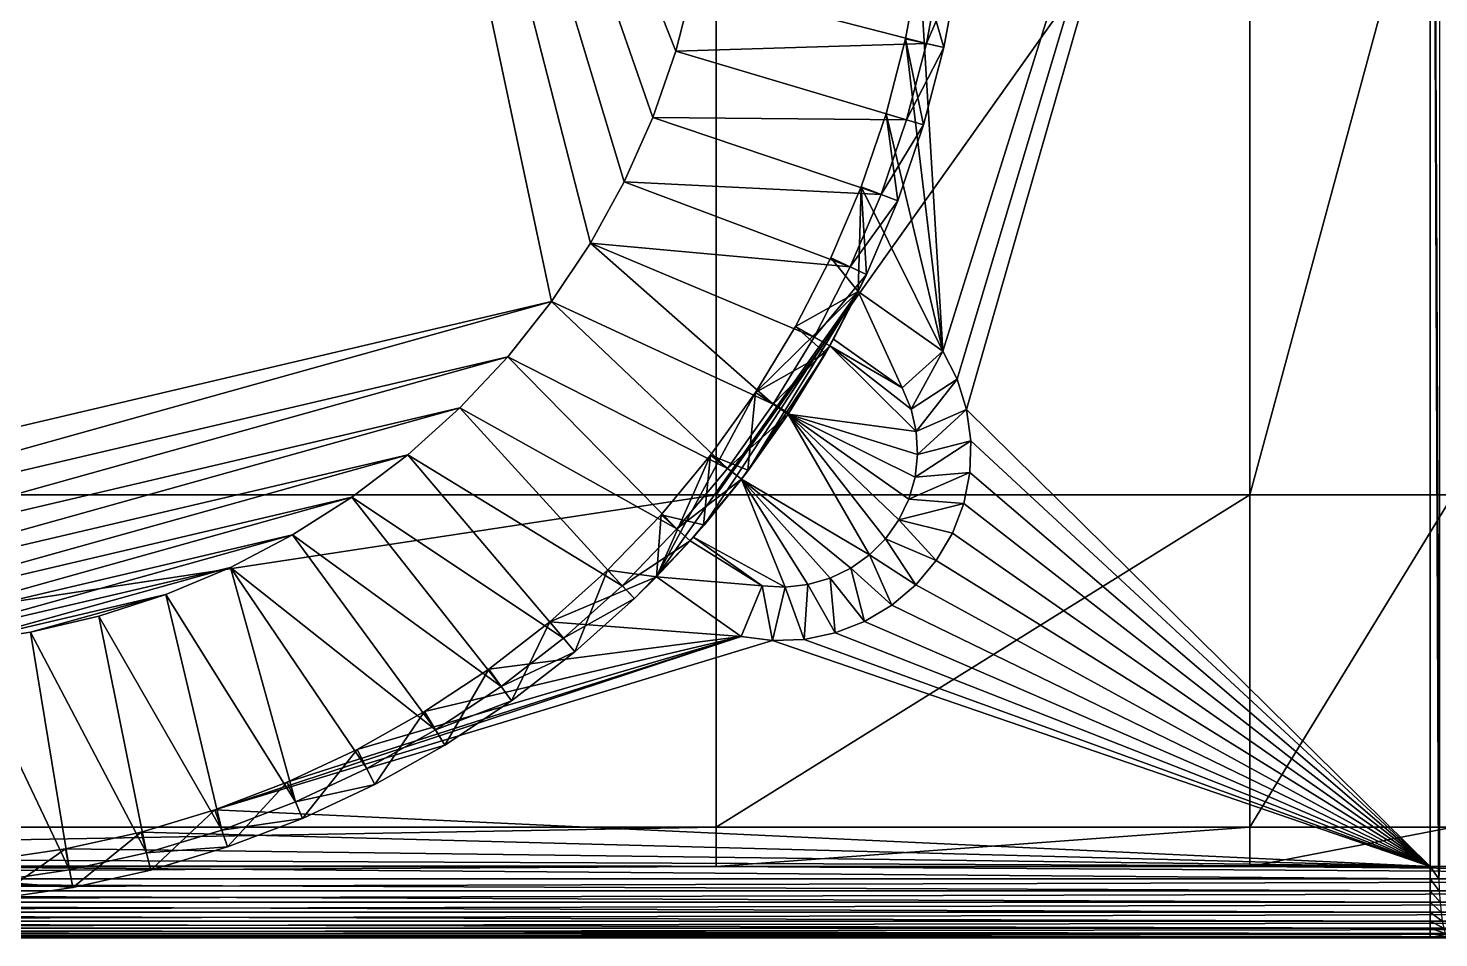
# Model space of a CAD drawing. Header units: metres. Extents: x 0 to 119, y 0 to 68.
# Drawn here: x 44.11 to 83.67, y 0 to 25.5 of the extents above; entities that cross this region are included whole.
import ezdxf

# ---------------------------------------------------------------- set-up
doc = ezdxf.new("R2010")
doc.units = ezdxf.units.M

msp = doc.modelspace()

# ---------------------------------------------------------------- linework, layer by layer
for points in [[(83.421097, 60.060982, 13.4), (69.755547, 16.452089, 13.4), (69.105133, 27.332926, 13.4)], [(83.421097, 60.060982, 13.4), (70.158073, 15.660357, 13.4), (69.755547, 16.452089, 13.4)], [(70.423355, 14.812719, 13.4), (70.158073, 15.660357, 13.4), (83.421097, 60.060982, 13.4)], [(83.421097, 2, 13.4), (70.423355, 14.812719, 13.4), (83.421097, 60.060982, 13.4)], [(83.686882, 60.06583, 13.37725), (83.686707, 2, 13.377546), (83.421097, 60.060982, 13.4)], [(83.421097, 60.060982, 13.4), (83.686707, 2, 13.377546), (83.663033, 2, 13.382695)], [(83.421097, 60.060982, 13.4), (83.663033, 2, 13.382695), (83.421097, 2, 13.4)], [(18.30278, 22.091688, 12.2), (17.009394, 25.805788, 12.2), (51.521099, 52.001595, 12.2)], [(18.30278, 22.091688, 12.2), (51.521099, 52.001595, 12.2), (19.177891, 20.328789, 12.2)], [(19.177891, 20.328789, 12.2), (51.521099, 52.001595, 12.2), (20.197449, 18.645298, 12.2)], [(51.521099, 52.001595, 12.2), (21.354303, 17.053026, 12.2), (20.197449, 18.645298, 12.2)], [(51.521099, 52.001595, 12.2), (22.640337, 15.563144, 12.2), (21.354303, 17.053026, 12.2)], [(24.04653, 14.186096, 12.2), (22.640337, 15.563144, 12.2), (51.521099, 52.001595, 12.2)], [(51.521099, 52.001595, 12.2), (25.563019, 12.931547, 12.2), (24.04653, 14.186096, 12.2)], [(51.521099, 52.001595, 12.2), (27.179169, 11.808294, 12.2), (25.563019, 12.931547, 12.2)], [(28.883642, 10.824216, 12.2), (27.179169, 11.808294, 12.2), (51.521099, 52.001595, 12.2)], [(58.782997, 17.837046, 12.2), (28.883642, 10.824216, 12.2), (51.521099, 52.001595, 12.2)], [(62.757568, 26.764074, 12.2), (62.268108, 24.857752, 12.2), (51.521099, 52.001595, 12.2)], [(51.521099, 52.001595, 12.2), (62.268108, 24.857752, 12.2), (61.620846, 22.999073, 12.2)], [(51.521099, 52.001595, 12.2), (61.620846, 22.999073, 12.2), (60.820328, 21.201075, 12.2)], [(58.782997, 17.837046, 12.2), (51.521099, 52.001595, 12.2), (59.872158, 19.476366, 12.2)], [(59.872158, 19.476366, 12.2), (51.521099, 52.001595, 12.2), (60.820328, 21.201075, 12.2)], [(63.396095, 33.475002, 40), (2.121098, 33.475002, 40), (2.121098, 12.425, 40)], [(63.396095, 33.475002, 40), (2.121098, 12.425, 40), (63.396095, 12.425, 40)], [(63.396095, 12.425, 40), (78.371101, 12.425, 40), (78.371101, 33.475002, 40)], [(63.396095, 12.425, 40), (78.371101, 33.475002, 40), (63.396095, 33.475002, 40)], [(78.371101, 12.425, 40), (84.071098, 12.425, 40), (84.071098, 33.475002, 40)], [(78.371101, 12.425, 40), (84.071098, 33.475002, 40), (78.371101, 33.475002, 40)], [(69.105133, 27.332926, 13.4), (69.755547, 16.452089, 13.4), (68.711754, 25.203194, 13.4)], [(68.711754, 25.203194, 13.4), (69.785431, 24.964022, 12.299999), (69.105133, 27.332926, 13.4)], [(69.105133, 27.332926, 13.4), (69.785431, 24.964022, 12.299999), (70.193413, 27.172764, 12.299999)], [(62.757568, 26.764074, 6.199999), (69.698738, 27.245564, 6.199999), (69.297394, 25.072737, 6.199999)], [(70.193413, 27.172764, 6.7), (69.297394, 25.072737, 6.199999), (69.698738, 27.245564, 6.199999)], [(69.785431, 24.964022, 6.7), (69.297394, 25.072737, 6.199999), (70.193413, 27.172764, 6.7)], [(70.193413, 27.172764, 6.7), (70.193413, 27.172764, 12.299999), (69.785431, 24.964022, 12.299999)], [(70.193413, 27.172764, 6.7), (69.785431, 24.964022, 12.299999), (69.785431, 24.964022, 6.7)], [(62.757568, 26.764074, 6.199999), (69.297394, 25.072737, 6.199999), (62.268108, 24.857752, 6.199999)], [(62.757568, 26.764074, 12.2), (62.757568, 26.764074, 6.199999), (62.268108, 24.857752, 6.199999)], [(62.757568, 26.764074, 12.2), (62.268108, 24.857752, 6.199999), (62.268108, 24.857752, 12.2)], [(62.268108, 24.857752, 6.199999), (69.297394, 25.072737, 6.199999), (68.738518, 22.935003, 6.199999)], [(69.755547, 16.452089, 13.4), (68.163956, 23.107862, 13.4), (68.711754, 25.203194, 13.4)], [(68.163956, 23.107862, 13.4), (69.217316, 22.790953, 12.299999), (68.711754, 25.203194, 13.4)], [(68.711754, 25.203194, 13.4), (69.217316, 22.790953, 12.299999), (69.785431, 24.964022, 12.299999)], [(69.785431, 24.964022, 6.7), (68.738518, 22.935003, 6.199999), (69.297394, 25.072737, 6.199999)], [(69.217316, 22.790953, 6.7), (68.738518, 22.935003, 6.199999), (69.785431, 24.964022, 6.7)], [(69.785431, 24.964022, 6.7), (69.785431, 24.964022, 12.299999), (69.217316, 22.790953, 12.299999)], [(69.785431, 24.964022, 6.7), (69.217316, 22.790953, 12.299999), (69.217316, 22.790953, 6.7)], [(62.268108, 24.857752, 6.199999), (68.738518, 22.935003, 6.199999), (61.620846, 22.999073, 6.199999)], [(62.268108, 24.857752, 12.2), (62.268108, 24.857752, 6.199999), (61.620846, 22.999073, 6.199999)], [(62.268108, 24.857752, 12.2), (61.620846, 22.999073, 6.199999), (61.620846, 22.999073, 12.2)], [(61.620846, 22.999073, 6.199999), (68.025085, 20.843765, 6.199999), (60.820328, 21.201075, 6.199999)], [(61.620846, 22.999073, 12.2), (61.620846, 22.999073, 6.199999), (60.820328, 21.201075, 6.199999)], [(61.620846, 22.999073, 12.2), (60.820328, 21.201075, 6.199999), (60.820328, 21.201075, 12.2)], [(61.620846, 22.999073, 6.199999), (68.738518, 22.935003, 6.199999), (68.025085, 20.843765, 6.199999)], [(69.755547, 16.452089, 13.4), (67.464676, 21.058105, 13.4), (68.163956, 23.107862, 13.4)], [(67.464676, 21.058105, 13.4), (68.492096, 20.66515, 12.299999), (68.163956, 23.107862, 13.4)], [(68.163956, 23.107862, 13.4), (68.492096, 20.66515, 12.299999), (69.217316, 22.790953, 12.299999)], [(69.217316, 22.790953, 6.7), (68.025085, 20.843765, 6.199999), (68.738518, 22.935003, 6.199999)], [(68.492096, 20.66515, 6.7), (68.025085, 20.843765, 6.199999), (69.217316, 22.790953, 6.7)], [(69.217316, 22.790953, 6.7), (69.217316, 22.790953, 12.299999), (68.492096, 20.66515, 12.299999)], [(69.217316, 22.790953, 6.7), (68.492096, 20.66515, 12.299999), (68.492096, 20.66515, 6.7)], [(60.820328, 21.201075, 6.199999), (67.160904, 18.810184, 6.199999), (59.872158, 19.476366, 6.199999)], [(60.820328, 21.201075, 12.2), (60.820328, 21.201075, 6.199999), (59.872158, 19.476366, 6.199999)], [(60.820328, 21.201075, 12.2), (59.872158, 19.476366, 6.199999), (59.872158, 19.476366, 12.2)], [(60.820328, 21.201075, 6.199999), (68.025085, 20.843765, 6.199999), (67.160904, 18.810184, 6.199999)], [(67.387581, 18.126228, 13.4), (66.617638, 19.064859, 13.4), (67.464676, 21.058105, 13.4)], [(66.617638, 19.064859, 13.4), (67.613632, 18.597958, 12.299999), (67.464676, 21.058105, 13.4)], [(67.387581, 18.126228, 13.4), (67.464676, 21.058105, 13.4), (69.755547, 16.452089, 13.4)], [(67.464676, 21.058105, 13.4), (67.613632, 18.597958, 12.299999), (68.492096, 20.66515, 12.299999)], [(68.492096, 20.66515, 6.7), (67.160904, 18.810184, 6.199999), (68.025085, 20.843765, 6.199999)], [(67.613632, 18.597958, 6.7), (67.160904, 18.810184, 6.199999), (68.492096, 20.66515, 6.7)], [(68.492096, 20.66515, 6.7), (68.492096, 20.66515, 12.299999), (67.613632, 18.597958, 12.299999)], [(68.492096, 20.66515, 6.7), (67.613632, 18.597958, 12.299999), (67.613632, 18.597958, 6.7)], [(59.872158, 19.476366, 6.199999), (64.999535, 14.959026, 6.199999), (58.782997, 17.837046, 6.199999)], [(59.872158, 19.476366, 12.2), (59.872158, 19.476366, 6.199999), (58.782997, 17.837046, 6.199999)], [(59.872158, 19.476366, 12.2), (58.782997, 17.837046, 6.199999), (58.782997, 17.837046, 12.2)], [(59.872158, 19.476366, 6.199999), (67.160904, 18.810184, 6.199999), (66.150589, 16.84511, 6.199999)], [(59.872158, 19.476366, 6.199999), (66.150589, 16.84511, 6.199999), (64.999535, 14.959026, 6.199999)], [(65.627365, 17.13876, 13.4), (66.617638, 19.064859, 13.4), (67.387581, 18.126228, 13.4)], [(65.627365, 17.13876, 13.4), (67.387581, 18.126228, 12.299999), (66.617638, 19.064859, 13.4)], [(66.617638, 19.064859, 13.4), (67.387581, 18.126228, 12.299999), (67.613632, 18.597958, 12.299999)], [(67.613632, 18.597958, 6.7), (66.150589, 16.84511, 6.199999), (67.160904, 18.810184, 6.199999)], [(66.586617, 16.600403, 6.7), (66.150589, 16.84511, 6.199999), (67.613632, 18.597958, 6.7)], [(67.613632, 18.597958, 6.7), (66.688522, 16.783436, 6.999999), (66.586617, 16.600403, 6.7)], [(66.688522, 16.783436, 10), (66.688522, 16.783436, 6.999999), (67.613632, 18.597958, 6.7)], [(67.613632, 18.597958, 6.7), (67.387581, 18.126228, 10), (66.688522, 16.783436, 10)], [(67.613632, 18.597958, 12.299999), (67.387581, 18.126228, 12.299999), (67.387581, 18.126228, 10)], [(67.613632, 18.597958, 6.7), (67.613632, 18.597958, 12.299999), (67.387581, 18.126228, 10)], [(30.664482, 9.986217, 12.2), (28.883642, 10.824216, 12.2), (58.782997, 17.837046, 12.2)], [(57.560482, 16.294615, 12.2), (30.664482, 9.986217, 12.2), (58.782997, 17.837046, 12.2)], [(58.782997, 17.837046, 6.199999), (63.713863, 13.161996, 6.199999), (57.560482, 16.294615, 6.199999)], [(58.782997, 17.837046, 12.2), (58.782997, 17.837046, 6.199999), (57.560482, 16.294615, 6.199999)], [(58.782997, 17.837046, 12.2), (57.560482, 16.294615, 6.199999), (57.560482, 16.294615, 12.2)], [(58.782997, 17.837046, 6.199999), (64.999535, 14.959026, 6.199999), (63.713863, 13.161996, 6.199999)], [(67.387581, 18.126228, 13.4), (63.06216, 11.572925, 13.4), (61.730148, 10.124139, 13.4)], [(67.387581, 18.126228, 13.4), (61.730148, 10.124139, 13.4), (64.49913, 15.290086, 13.4)], [(64.298767, 13.103951, 13.4), (63.06216, 11.572925, 13.4), (67.387581, 18.126228, 13.4)], [(66.465912, 16.387327, 13.4), (64.298767, 13.103951, 13.4), (67.387581, 18.126228, 13.4)], [(64.49913, 15.290086, 13.4), (65.627365, 17.13876, 13.4), (67.387581, 18.126228, 13.4)], [(65.627365, 17.13876, 13.4), (66.586617, 16.600403, 12.299999), (67.387581, 18.126228, 12.299999)], [(66.586617, 16.600403, 12.299999), (66.465912, 16.387327, 13.4), (67.387581, 18.126228, 13.4)], [(66.586617, 16.600403, 12.299999), (67.387581, 18.126228, 13.4), (67.387581, 18.126228, 12.299999)], [(66.688522, 16.783436, 10), (67.387581, 18.126228, 10), (68.618774, 15.418761, 10)], [(67.387581, 18.126228, 13.4), (69.755547, 16.452089, 13.4), (67.387581, 18.126228, 12.299999)], [(67.387581, 18.126228, 12.299999), (69.755547, 16.452089, 13.4), (69.755547, 16.452089, 10)], [(67.387581, 18.126228, 12.299999), (69.755547, 16.452089, 10), (67.387581, 18.126228, 10)], [(68.618774, 15.418761, 10), (67.387581, 18.126228, 10), (69.755547, 16.452089, 10)], [(64.49913, 15.290086, 13.4), (66.459114, 16.391478, 12.299999), (65.627365, 17.13876, 13.4)], [(66.459114, 16.391478, 12.299999), (66.586617, 16.600403, 12.299999), (65.627365, 17.13876, 13.4)], [(66.586617, 16.600403, 6.7), (64.999535, 14.959026, 6.199999), (66.150589, 16.84511, 6.199999)], [(66.688522, 16.783436, 6.999999), (66.586617, 16.600403, 6.999999), (66.586617, 16.600403, 6.7)], [(66.586617, 16.600403, 6.999999), (66.688522, 16.783436, 6.999999), (68.618774, 15.418761, 6.999999)], [(68.618774, 15.418761, 6.999999), (66.688522, 16.783436, 6.999999), (68.618774, 15.418761, 10)], [(68.618774, 15.418761, 10), (66.688522, 16.783436, 6.999999), (66.688522, 16.783436, 10)], [(57.560482, 16.294615, 12.2), (32.509201, 9.300173, 12.2), (30.664482, 9.986217, 12.2)], [(56.213184, 14.859893, 12.2), (32.509201, 9.300173, 12.2), (57.560482, 16.294615, 12.2)], [(57.560482, 16.294615, 6.199999), (62.300457, 11.463606, 6.199999), (56.213184, 14.859893, 6.199999)], [(57.560482, 16.294615, 12.2), (57.560482, 16.294615, 6.199999), (56.213184, 14.859893, 6.199999)], [(57.560482, 16.294615, 12.2), (56.213184, 14.859893, 6.199999), (56.213184, 14.859893, 12.2)], [(57.560482, 16.294615, 6.199999), (63.713863, 13.161996, 6.199999), (62.300457, 11.463606, 6.199999)], [(65.434906, 14.710946, 13.4), (64.298767, 13.103951, 13.4), (66.465912, 16.387327, 13.4)], [(65.433884, 14.711571, 12.299999), (66.459114, 16.391478, 12.299999), (64.49913, 15.290086, 13.4)], [(65.416527, 14.683143, 6.7), (64.999535, 14.959026, 6.199999), (66.586617, 16.600403, 6.7)], [(66.586617, 16.600403, 6.7), (66.586617, 16.600403, 6.999999), (65.416527, 14.683143, 6.999999)], [(66.586617, 16.600403, 6.7), (65.416527, 14.683143, 6.999999), (65.416527, 14.683143, 6.7)], [(66.586617, 16.600403, 6.999999), (69.012299, 14.197649, 6.999999), (65.416527, 14.683143, 6.999999)], [(65.433884, 14.711571, 12.299999), (66.465912, 16.387327, 13.4), (66.459114, 16.391478, 12.299999)], [(65.433884, 14.711571, 12.299999), (65.434906, 14.710946, 13.4), (66.465912, 16.387327, 13.4)], [(66.459114, 16.391478, 12.299999), (66.465912, 16.387327, 13.4), (66.586617, 16.600403, 12.299999)], [(68.618774, 15.418761, 6.999999), (68.867119, 14.82483, 6.999999), (66.586617, 16.600403, 6.999999)], [(66.586617, 16.600403, 6.999999), (68.867119, 14.82483, 6.999999), (69.012299, 14.197649, 6.999999)], [(68.618774, 15.418761, 10), (69.755547, 16.452089, 10), (68.867119, 14.82483, 10)], [(68.867119, 14.82483, 10), (69.755547, 16.452089, 10), (70.158073, 15.660357, 10)], [(69.755547, 16.452089, 10), (69.755547, 16.452089, 13.4), (70.158073, 15.660357, 13.4)], [(69.755547, 16.452089, 10), (70.158073, 15.660357, 13.4), (70.158073, 15.660357, 10)], [(68.867119, 14.82483, 10), (70.158073, 15.660357, 10), (69.012299, 14.197649, 10)], [(69.012299, 14.197649, 10), (70.158073, 15.660357, 10), (70.423355, 14.812719, 10)], [(70.158073, 15.660357, 10), (70.158073, 15.660357, 13.4), (70.423355, 14.812719, 13.4)], [(70.158073, 15.660357, 10), (70.423355, 14.812719, 13.4), (70.423355, 14.812719, 10)], [(64.49913, 15.290086, 13.4), (61.730148, 10.124139, 13.4), (63.238972, 13.528699, 13.4)], [(63.238972, 13.528699, 13.4), (64.290802, 13.109653, 12.299999), (64.49913, 15.290086, 13.4)], [(64.49913, 15.290086, 13.4), (64.290802, 13.109653, 12.299999), (65.416527, 14.683143, 12.299999)], [(64.49913, 15.290086, 13.4), (65.416527, 14.683143, 12.299999), (65.433884, 14.711571, 12.299999)], [(68.618774, 15.418761, 6.999999), (68.618774, 15.418761, 10), (68.867119, 14.82483, 10)], [(68.618774, 15.418761, 6.999999), (68.867119, 14.82483, 10), (68.867119, 14.82483, 6.999999)], [(56.213184, 14.859893, 12.2), (34.40485, 8.770896, 12.2), (32.509201, 9.300173, 12.2)], [(54.750561, 13.542939, 12.2), (34.40485, 8.770896, 12.2), (56.213184, 14.859893, 12.2)], [(56.213184, 14.859893, 6.199999), (60.766842, 9.87292, 6.199999), (54.750561, 13.542939, 6.199999)], [(56.213184, 14.859893, 12.2), (56.213184, 14.859893, 6.199999), (54.750561, 13.542939, 6.199999)], [(56.213184, 14.859893, 12.2), (54.750561, 13.542939, 6.199999), (54.750561, 13.542939, 12.2)], [(56.213184, 14.859893, 6.199999), (62.300457, 11.463606, 6.199999), (60.766842, 9.87292, 6.199999)], [(65.416527, 14.683143, 6.7), (63.713863, 13.161996, 6.199999), (64.999535, 14.959026, 6.199999)], [(64.109619, 12.856408, 6.7), (63.713863, 13.161996, 6.199999), (65.416527, 14.683143, 6.7)], [(65.416527, 14.683143, 6.7), (65.416527, 14.683143, 6.999999), (64.109619, 12.856408, 6.999999)], [(65.416527, 14.683143, 6.7), (64.109619, 12.856408, 6.999999), (64.109619, 12.856408, 6.7)], [(65.416527, 14.683143, 6.999999), (67.698524, 10.734029, 6.999999), (64.109619, 12.856408, 6.999999)], [(64.290802, 13.109653, 12.299999), (64.298767, 13.103951, 13.4), (65.416527, 14.683143, 12.299999)], [(65.416527, 14.683143, 12.299999), (64.298767, 13.103951, 13.4), (65.434906, 14.710946, 13.4)], [(65.416527, 14.683143, 12.299999), (65.434906, 14.710946, 13.4), (65.433884, 14.711571, 12.299999)], [(68.979729, 12.915106, 6.999999), (68.802902, 12.296103, 6.999999), (65.416527, 14.683143, 6.999999)], [(65.416527, 14.683143, 6.999999), (68.802902, 12.296103, 6.999999), (68.524727, 11.715543, 6.999999)], [(65.416527, 14.683143, 6.999999), (69.012299, 14.197649, 6.999999), (69.050194, 13.555001, 6.999999)], [(65.416527, 14.683143, 6.999999), (69.050194, 13.555001, 6.999999), (68.979729, 12.915106, 6.999999)], [(68.524727, 11.715543, 6.999999), (68.153084, 11.189884, 6.999999), (65.416527, 14.683143, 6.999999)], [(65.416527, 14.683143, 6.999999), (68.153084, 11.189884, 6.999999), (67.698524, 10.734029, 6.999999)], [(68.867119, 14.82483, 6.999999), (68.867119, 14.82483, 10), (69.012299, 14.197649, 10)], [(68.867119, 14.82483, 6.999999), (69.012299, 14.197649, 10), (69.012299, 14.197649, 6.999999)], [(69.012299, 14.197649, 10), (70.423355, 14.812719, 10), (69.050194, 13.555001, 10)], [(69.050194, 13.555001, 10), (70.423355, 14.812719, 10), (70.544022, 13.932771, 10)], [(83.421097, 2, 13.4), (70.544022, 13.932771, 13.4), (70.423355, 14.812719, 13.4)], [(70.423355, 14.812719, 10), (70.423355, 14.812719, 13.4), (70.544022, 13.932771, 13.4)], [(70.423355, 14.812719, 10), (70.544022, 13.932771, 13.4), (70.544022, 13.932771, 10)], [(69.050194, 13.555001, 10), (70.544022, 13.932771, 10), (68.979729, 12.915106, 10)], [(68.979729, 12.915106, 10), (70.544022, 13.932771, 10), (70.516701, 13.04501, 10)], [(69.012299, 14.197649, 6.999999), (69.012299, 14.197649, 10), (69.050194, 13.555001, 10)], [(69.012299, 14.197649, 6.999999), (69.050194, 13.555001, 10), (69.050194, 13.555001, 6.999999)], [(70.516701, 13.04501, 13.4), (70.544022, 13.932771, 13.4), (83.421097, 2, 13.4)], [(70.544022, 13.932771, 10), (70.544022, 13.932771, 13.4), (70.516701, 13.04501, 13.4)], [(70.544022, 13.932771, 10), (70.516701, 13.04501, 13.4), (70.516701, 13.04501, 10)], [(54.750561, 13.542939, 12.2), (36.338146, 8.4021, 12.2), (34.40485, 8.770896, 12.2)], [(53.182865, 12.352994, 12.2), (36.338146, 8.4021, 12.2), (54.750561, 13.542939, 12.2)], [(54.750561, 13.542939, 6.199999), (59.121208, 8.398424, 6.199999), (53.182865, 12.352994, 6.199999)], [(54.750561, 13.542939, 12.2), (54.750561, 13.542939, 6.199999), (53.182865, 12.352994, 6.199999)], [(54.750561, 13.542939, 12.2), (53.182865, 12.352994, 6.199999), (53.182865, 12.352994, 12.2)], [(54.750561, 13.542939, 6.199999), (60.766842, 9.87292, 6.199999), (59.121208, 8.398424, 6.199999)], [(61.853596, 11.863997, 13.4), (63.238972, 13.528699, 13.4), (61.730148, 10.124139, 13.4)], [(61.853596, 11.863997, 13.4), (63.04995, 11.583087, 12.299999), (63.238972, 13.528699, 13.4)], [(63.04995, 11.583087, 12.299999), (64.109619, 12.856408, 12.299999), (63.238972, 13.528699, 13.4)], [(63.238972, 13.528699, 13.4), (64.109619, 12.856408, 12.299999), (64.290802, 13.109653, 12.299999)], [(69.050194, 13.555001, 6.999999), (69.050194, 13.555001, 10), (68.979729, 12.915106, 10)], [(69.050194, 13.555001, 6.999999), (68.979729, 12.915106, 10), (68.979729, 12.915106, 6.999999)], [(64.109619, 12.856408, 6.7), (62.300457, 11.463606, 6.199999), (63.713863, 13.161996, 6.199999)], [(64.109619, 12.856408, 12.299999), (63.06216, 11.572925, 13.4), (64.298767, 13.103951, 13.4)], [(64.109619, 12.856408, 12.299999), (64.298767, 13.103951, 13.4), (64.290802, 13.109653, 12.299999)], [(62.67284, 11.129947, 6.7), (62.300457, 11.463606, 6.199999), (64.109619, 12.856408, 6.7)], [(64.109619, 12.856408, 6.999999), (62.762962, 11.230967, 6.999999), (62.67284, 11.129947, 6.7)], [(64.109619, 12.856408, 6.7), (64.109619, 12.856408, 6.999999), (62.67284, 11.129947, 6.7)], [(65.33596, 9.830219, 6.999999), (62.762962, 11.230967, 6.999999), (64.109619, 12.856408, 6.999999)], [(63.04995, 11.583087, 12.299999), (63.06216, 11.572925, 13.4), (64.109619, 12.856408, 12.299999)], [(65.33596, 9.830219, 6.999999), (64.109619, 12.856408, 6.999999), (65.975655, 9.902499, 6.999999)], [(65.975655, 9.902499, 6.999999), (64.109619, 12.856408, 6.999999), (66.594154, 10.081081, 6.999999)], [(64.109619, 12.856408, 6.999999), (67.698524, 10.734029, 6.999999), (67.17392, 10.360902, 6.999999)], [(64.109619, 12.856408, 6.999999), (67.17392, 10.360902, 6.999999), (66.594154, 10.081081, 6.999999)], [(68.979729, 12.915106, 10), (70.516701, 13.04501, 10), (68.802902, 12.296103, 10)], [(68.802902, 12.296103, 10), (70.516701, 13.04501, 10), (70.342155, 12.174148, 10)], [(68.979729, 12.915106, 6.999999), (68.979729, 12.915106, 10), (68.802902, 12.296103, 10)], [(68.979729, 12.915106, 6.999999), (68.802902, 12.296103, 10), (68.802902, 12.296103, 6.999999)], [(83.421097, 2, 13.4), (70.342155, 12.174148, 13.4), (70.516701, 13.04501, 13.4)], [(70.516701, 13.04501, 10), (70.516701, 13.04501, 13.4), (70.342155, 12.174148, 13.4)], [(70.516701, 13.04501, 10), (70.342155, 12.174148, 13.4), (70.342155, 12.174148, 10)], [(63.396095, 12.425, 40), (2.121098, 12.425, 40), (2.121098, 3.1, 40)], [(63.396095, 12.425, 40), (2.121098, 3.1, 40), (63.396095, 3.1, 40)], [(53.182865, 12.352994, 12.2), (38.295521, 8.196372, 12.2), (36.338146, 8.4021, 12.2)], [(51.521099, 11.298403, 12.2), (38.295521, 8.196372, 12.2), (53.182865, 12.352994, 12.2)], [(53.182865, 12.352994, 6.199999), (57.37233, 7.047985, 6.199999), (51.521099, 11.298403, 6.199999)], [(53.182865, 12.352994, 12.2), (53.182865, 12.352994, 6.199999), (51.521099, 11.298403, 6.199999)], [(53.182865, 12.352994, 12.2), (51.521099, 11.298403, 6.199999), (51.521099, 11.298403, 12.2)], [(53.182865, 12.352994, 6.199999), (59.121208, 8.398424, 6.199999), (57.37233, 7.047985, 6.199999)], [(63.396095, 3.1, 40), (78.371101, 3.1, 40), (78.371101, 12.425, 40)], [(63.396095, 3.1, 40), (78.371101, 12.425, 40), (63.396095, 12.425, 40)], [(68.802902, 12.296103, 10), (70.342155, 12.174148, 10), (68.524727, 11.715543, 10)], [(68.802902, 12.296103, 6.999999), (68.802902, 12.296103, 10), (68.524727, 11.715543, 10)], [(68.802902, 12.296103, 6.999999), (68.524727, 11.715543, 10), (68.524727, 11.715543, 6.999999)], [(78.371101, 3.1, 40), (84.071098, 3.1, 40), (84.071098, 12.425, 40)], [(78.371101, 3.1, 40), (84.071098, 12.425, 40), (78.371101, 12.425, 40)], [(68.524727, 11.715543, 10), (70.342155, 12.174148, 10), (70.025253, 11.344426, 10)], [(83.421097, 2, 13.4), (70.025253, 11.344426, 13.4), (70.342155, 12.174148, 13.4)], [(70.342155, 12.174148, 10), (70.342155, 12.174148, 13.4), (70.025253, 11.344426, 13.4)], [(70.342155, 12.174148, 10), (70.025253, 11.344426, 13.4), (70.025253, 11.344426, 10)], [(61.730148, 10.124139, 13.4), (60.350395, 10.304862, 13.4), (61.853596, 11.863997, 13.4)], [(60.350395, 10.304862, 13.4), (61.730148, 10.124139, 12.299999), (61.853596, 11.863997, 13.4)], [(61.730148, 10.124139, 12.299999), (62.67284, 11.129947, 12.299999), (61.853596, 11.863997, 13.4)], [(62.67284, 11.129947, 12.299999), (61.730148, 10.124139, 13.4), (63.06216, 11.572925, 13.4)], [(61.853596, 11.863997, 13.4), (62.67284, 11.129947, 12.299999), (63.04995, 11.583087, 12.299999)], [(62.67284, 11.129947, 12.299999), (63.06216, 11.572925, 13.4), (63.04995, 11.583087, 12.299999)], [(68.524727, 11.715543, 10), (69.574806, 10.578944, 10), (68.153084, 11.189884, 10)], [(68.524727, 11.715543, 6.999999), (68.524727, 11.715543, 10), (68.153084, 11.189884, 10)], [(68.524727, 11.715543, 6.999999), (68.153084, 11.189884, 10), (68.153084, 11.189884, 6.999999)], [(68.524727, 11.715543, 10), (70.025253, 11.344426, 10), (69.574806, 10.578944, 10)], [(51.521099, 11.298403, 12.2), (40.263248, 8.155154, 12.2), (38.295521, 8.196372, 12.2)], [(49.776913, 10.386564, 12.2), (40.263248, 8.155154, 12.2), (51.521099, 11.298403, 12.2)], [(51.521099, 11.298403, 6.199999), (55.529541, 5.828809, 6.199999), (49.776913, 10.386564, 6.199999)], [(51.521099, 11.298403, 12.2), (51.521099, 11.298403, 6.199999), (49.776913, 10.386564, 6.199999)], [(51.521099, 11.298403, 12.2), (49.776913, 10.386564, 6.199999), (49.776913, 10.386564, 12.2)], [(51.521099, 11.298403, 6.199999), (57.37233, 7.047985, 6.199999), (55.529541, 5.828809, 6.199999)], [(62.67284, 11.129947, 6.7), (60.766842, 9.87292, 6.199999), (62.300457, 11.463606, 6.199999)], [(61.11388, 9.512968, 6.7), (60.766842, 9.87292, 6.199999), (62.67284, 11.129947, 6.7)], [(62.67284, 11.129947, 6.7), (62.67284, 11.129947, 10), (61.11388, 9.512968, 6.7)], [(61.11388, 9.512968, 6.7), (62.67284, 11.129947, 10), (61.730148, 10.124139, 10)], [(61.730148, 10.124139, 12.299999), (61.730148, 10.124139, 13.4), (62.67284, 11.129947, 12.299999)], [(62.67284, 11.129947, 10), (64.693207, 9.866292, 10), (61.730148, 10.124139, 10)], [(62.762962, 11.230967, 6.999999), (62.762962, 11.230967, 10), (62.67284, 11.129947, 10)], [(62.67284, 11.129947, 6.7), (62.762962, 11.230967, 6.999999), (62.67284, 11.129947, 10)], [(62.67284, 11.129947, 10), (62.762962, 11.230967, 10), (64.693207, 9.866292, 10)], [(62.762962, 11.230967, 6.999999), (64.693207, 9.866292, 6.999999), (62.762962, 11.230967, 10)], [(62.762962, 11.230967, 10), (64.693207, 9.866292, 6.999999), (64.693207, 9.866292, 10)], [(64.693207, 9.866292, 6.999999), (62.762962, 11.230967, 6.999999), (65.33596, 9.830219, 6.999999)], [(68.153084, 11.189884, 10), (69.003342, 9.89901, 10), (67.698524, 10.734029, 10)], [(68.153084, 11.189884, 6.999999), (68.153084, 11.189884, 10), (67.698524, 10.734029, 10)], [(68.153084, 11.189884, 6.999999), (67.698524, 10.734029, 10), (67.698524, 10.734029, 6.999999)], [(68.153084, 11.189884, 10), (69.574806, 10.578944, 10), (69.003342, 9.89901, 10)], [(69.574806, 10.578944, 13.4), (70.025253, 11.344426, 13.4), (83.421097, 2, 13.4)], [(70.025253, 11.344426, 10), (70.025253, 11.344426, 13.4), (69.574806, 10.578944, 13.4)], [(70.025253, 11.344426, 10), (69.574806, 10.578944, 13.4), (69.574806, 10.578944, 10)], [(67.698524, 10.734029, 10), (68.326797, 9.323552, 10), (67.17392, 10.360902, 10)], [(67.698524, 10.734029, 6.999999), (67.698524, 10.734029, 10), (67.17392, 10.360902, 10)], [(67.698524, 10.734029, 6.999999), (67.17392, 10.360902, 10), (67.17392, 10.360902, 6.999999)], [(67.698524, 10.734029, 10), (69.003342, 9.89901, 10), (68.326797, 9.323552, 10)], [(49.776913, 10.386564, 12.2), (42.227516, 8.278736, 12.2), (40.263248, 8.155154, 12.2)], [(47.962543, 9.623873, 12.2), (42.227516, 8.278736, 12.2), (49.776913, 10.386564, 12.2)], [(49.776913, 10.386564, 6.199999), (51.602016, 3.809528, 6.199999), (47.962543, 9.623873, 6.199999)], [(49.776913, 10.386564, 12.2), (49.776913, 10.386564, 6.199999), (47.962543, 9.623873, 6.199999)], [(49.776913, 10.386564, 12.2), (47.962543, 9.623873, 6.199999), (47.962543, 9.623873, 12.2)], [(55.529541, 5.828809, 6.199999), (53.60268, 4.7474, 6.199999), (49.776913, 10.386564, 6.199999)], [(49.776913, 10.386564, 6.199999), (53.60268, 4.7474, 6.199999), (51.602016, 3.809528, 6.199999)], [(61.730148, 10.124139, 13.4), (58.737404, 8.859612, 13.4), (60.350395, 10.304862, 13.4)], [(58.737404, 8.859612, 13.4), (59.441044, 8.014101, 12.299999), (60.350395, 10.304862, 13.4)], [(59.441044, 8.014101, 12.299999), (61.11388, 9.512968, 12.299999), (60.350395, 10.304862, 13.4)], [(60.350395, 10.304862, 13.4), (61.11388, 9.512968, 12.299999), (61.730148, 10.124139, 12.299999)], [(67.17392, 10.360902, 10), (67.563995, 8.868589, 10), (66.594154, 10.081081, 10)], [(67.17392, 10.360902, 6.999999), (67.17392, 10.360902, 10), (66.594154, 10.081081, 10)], [(67.17392, 10.360902, 6.999999), (66.594154, 10.081081, 10), (66.594154, 10.081081, 6.999999)], [(67.17392, 10.360902, 10), (68.326797, 9.323552, 10), (67.563995, 8.868589, 10)], [(83.421097, 2, 13.4), (69.003342, 9.89901, 13.4), (69.574806, 10.578944, 13.4)], [(69.574806, 10.578944, 10), (69.574806, 10.578944, 13.4), (69.003342, 9.89901, 13.4)], [(69.574806, 10.578944, 10), (69.003342, 9.89901, 13.4), (69.003342, 9.89901, 10)], [(64.098114, 8.45, 13.4), (58.737404, 8.859612, 13.4), (61.730148, 10.124139, 13.4)], [(61.730148, 10.124139, 10), (61.730148, 10.124139, 12.299999), (61.11388, 9.512968, 12.299999)], [(61.730148, 10.124139, 10), (61.11388, 9.512968, 12.299999), (61.11388, 9.512968, 6.7)], [(61.730148, 10.124139, 10), (64.098114, 8.45, 10), (61.730148, 10.124139, 12.299999)], [(61.730148, 10.124139, 12.299999), (64.098114, 8.45, 10), (64.098114, 8.45, 13.4)], [(61.730148, 10.124139, 12.299999), (64.098114, 8.45, 13.4), (61.730148, 10.124139, 13.4)], [(64.693207, 9.866292, 10), (64.098114, 8.45, 10), (61.730148, 10.124139, 10)], [(65.975655, 9.902499, 10), (65.866341, 8.367102, 10), (65.33596, 9.830219, 10)], [(65.975655, 9.902499, 6.999999), (65.975655, 9.902499, 10), (65.33596, 9.830219, 10)], [(65.975655, 9.902499, 6.999999), (65.33596, 9.830219, 10), (65.33596, 9.830219, 6.999999)], [(65.975655, 9.902499, 10), (66.73616, 8.546786, 10), (65.866341, 8.367102, 10)], [(66.594154, 10.081081, 10), (66.73616, 8.546786, 10), (65.975655, 9.902499, 10)], [(66.594154, 10.081081, 6.999999), (66.594154, 10.081081, 10), (65.975655, 9.902499, 10)], [(66.594154, 10.081081, 6.999999), (65.975655, 9.902499, 10), (65.975655, 9.902499, 6.999999)], [(66.594154, 10.081081, 10), (67.563995, 8.868589, 10), (66.73616, 8.546786, 10)], [(83.421097, 2, 13.4), (68.326797, 9.323552, 13.4), (69.003342, 9.89901, 13.4)], [(69.003342, 9.89901, 10), (69.003342, 9.89901, 13.4), (68.326797, 9.323552, 13.4)], [(69.003342, 9.89901, 10), (68.326797, 9.323552, 13.4), (68.326797, 9.323552, 10)], [(47.962543, 9.623873, 12.2), (44.174561, 8.566249, 12.2), (42.227516, 8.278736, 12.2)], [(46.090714, 9.015679, 12.2), (44.174561, 8.566249, 12.2), (47.962543, 9.623873, 12.2)], [(47.962543, 9.623873, 6.199999), (49.538231, 3.020197, 6.199999), (46.090714, 9.015679, 6.199999)], [(47.962543, 9.623873, 12.2), (47.962543, 9.623873, 6.199999), (46.090714, 9.015679, 6.199999)], [(47.962543, 9.623873, 12.2), (46.090714, 9.015679, 6.199999), (46.090714, 9.015679, 12.2)], [(47.962543, 9.623873, 6.199999), (51.602016, 3.809528, 6.199999), (49.538231, 3.020197, 6.199999)], [(61.11388, 9.512968, 6.7), (59.121208, 8.398424, 6.199999), (60.766842, 9.87292, 6.199999)], [(59.441044, 8.014101, 6.7), (59.121208, 8.398424, 6.199999), (61.11388, 9.512968, 6.7)], [(61.11388, 9.512968, 6.7), (61.11388, 9.512968, 12.299999), (59.441044, 8.014101, 12.299999)], [(61.11388, 9.512968, 6.7), (59.441044, 8.014101, 12.299999), (59.441044, 8.014101, 6.7)], [(64.693207, 9.866292, 10), (64.97876, 8.334538, 10), (64.098114, 8.45, 10)], [(65.33596, 9.830219, 10), (64.97876, 8.334538, 10), (64.693207, 9.866292, 10)], [(65.33596, 9.830219, 6.999999), (65.33596, 9.830219, 10), (64.693207, 9.866292, 10)], [(65.33596, 9.830219, 6.999999), (64.693207, 9.866292, 10), (64.693207, 9.866292, 6.999999)], [(65.33596, 9.830219, 10), (65.866341, 8.367102, 10), (64.97876, 8.334538, 10)], [(67.563995, 8.868589, 13.4), (68.326797, 9.323552, 13.4), (83.421097, 2, 13.4)], [(68.326797, 9.323552, 10), (68.326797, 9.323552, 13.4), (67.563995, 8.868589, 13.4)], [(68.326797, 9.323552, 10), (67.563995, 8.868589, 13.4), (67.563995, 8.868589, 10)], [(46.090714, 9.015679, 6.199999), (47.422333, 2.383618, 6.199999), (44.174561, 8.566249, 6.199999)], [(46.090714, 9.015679, 12.2), (46.090714, 9.015679, 6.199999), (44.174561, 8.566249, 6.199999)], [(46.090714, 9.015679, 12.2), (44.174561, 8.566249, 6.199999), (44.174561, 8.566249, 12.2)], [(46.090714, 9.015679, 6.199999), (49.538231, 3.020197, 6.199999), (47.422333, 2.383618, 6.199999)], [(64.098114, 8.45, 13.4), (57.023216, 7.535959, 13.4), (58.737404, 8.859612, 13.4)], [(57.023216, 7.535959, 13.4), (57.663261, 6.64134, 12.299999), (58.737404, 8.859612, 13.4)], [(58.737404, 8.859612, 13.4), (57.663261, 6.64134, 12.299999), (59.441044, 8.014101, 12.299999)], [(83.421097, 2, 13.4), (66.73616, 8.546786, 13.4), (67.563995, 8.868589, 13.4)], [(67.563995, 8.868589, 10), (67.563995, 8.868589, 13.4), (66.73616, 8.546786, 13.4)], [(67.563995, 8.868589, 10), (66.73616, 8.546786, 13.4), (66.73616, 8.546786, 10)], [(44.174561, 8.566249, 6.199999), (45.265614, 1.903188, 6.199999), (42.227516, 8.278736, 6.199999)], [(44.174561, 8.566249, 12.2), (44.174561, 8.566249, 6.199999), (42.227516, 8.278736, 6.199999)], [(44.174561, 8.566249, 12.2), (42.227516, 8.278736, 6.199999), (42.227516, 8.278736, 12.2)], [(44.174561, 8.566249, 6.199999), (47.422333, 2.383618, 6.199999), (45.265614, 1.903188, 6.199999)], [(64.97876, 8.334538, 13.4), (49.344501, 3.588061, 13.4), (64.098114, 8.45, 13.4)], [(64.098114, 8.45, 13.4), (49.344501, 3.588061, 13.4), (51.367355, 4.361736, 13.4)], [(64.97876, 8.334538, 13.4), (83.421097, 2, 13.4), (49.344501, 3.588061, 13.4)], [(64.098114, 8.45, 13.4), (51.367355, 4.361736, 13.4), (53.328335, 5.281005, 13.4)], [(53.328335, 5.281005, 13.4), (55.21698, 6.340965, 13.4), (64.098114, 8.45, 13.4)], [(55.21698, 6.340965, 13.4), (57.023216, 7.535959, 13.4), (64.098114, 8.45, 13.4)], [(59.441044, 8.014101, 6.7), (57.37233, 7.047985, 6.199999), (59.121208, 8.398424, 6.199999)], [(64.97876, 8.334538, 10), (64.97876, 8.334538, 13.4), (64.098114, 8.45, 13.4)], [(64.97876, 8.334538, 10), (64.098114, 8.45, 13.4), (64.098114, 8.45, 10)], [(65.866341, 8.367102, 13.4), (83.421097, 2, 13.4), (64.97876, 8.334538, 13.4)], [(65.866341, 8.367102, 10), (65.866341, 8.367102, 13.4), (64.97876, 8.334538, 13.4)], [(65.866341, 8.367102, 10), (64.97876, 8.334538, 13.4), (64.97876, 8.334538, 10)], [(65.866341, 8.367102, 13.4), (66.73616, 8.546786, 13.4), (83.421097, 2, 13.4)], [(66.73616, 8.546786, 10), (66.73616, 8.546786, 13.4), (65.866341, 8.367102, 13.4)], [(66.73616, 8.546786, 10), (65.866341, 8.367102, 13.4), (65.866341, 8.367102, 10)], [(42.227516, 8.278736, 6.199999), (45.265614, 1.903188, 6.199999), (43.079578, 1.58147, 6.199999)], [(57.663261, 6.64134, 6.7), (57.37233, 7.047985, 6.199999), (59.441044, 8.014101, 6.7)], [(59.441044, 8.014101, 6.7), (59.441044, 8.014101, 12.299999), (57.663261, 6.64134, 12.299999)], [(59.441044, 8.014101, 6.7), (57.663261, 6.64134, 12.299999), (57.663261, 6.64134, 6.7)], [(55.21698, 6.340965, 13.4), (55.790016, 5.402013, 12.299999), (57.023216, 7.535959, 13.4)], [(57.023216, 7.535959, 13.4), (55.790016, 5.402013, 12.299999), (57.663261, 6.64134, 12.299999)], [(57.663261, 6.64134, 6.7), (55.529541, 5.828809, 6.199999), (57.37233, 7.047985, 6.199999)], [(53.328335, 5.281005, 13.4), (53.831303, 4.302729, 12.299999), (55.21698, 6.340965, 13.4)], [(55.21698, 6.340965, 13.4), (53.831303, 4.302729, 12.299999), (55.790016, 5.402013, 12.299999)], [(55.790016, 5.402013, 6.7), (55.529541, 5.828809, 6.199999), (57.663261, 6.64134, 6.7)], [(57.663261, 6.64134, 6.7), (57.663261, 6.64134, 12.299999), (55.790016, 5.402013, 12.299999)], [(57.663261, 6.64134, 6.7), (55.790016, 5.402013, 12.299999), (55.790016, 5.402013, 6.7)], [(55.790016, 5.402013, 6.7), (53.60268, 4.7474, 6.199999), (55.529541, 5.828809, 6.199999)], [(51.367355, 4.361736, 13.4), (51.797569, 3.349355, 12.299999), (53.328335, 5.281005, 13.4)], [(53.328335, 5.281005, 13.4), (51.797569, 3.349355, 12.299999), (53.831303, 4.302729, 12.299999)], [(53.831303, 4.302729, 6.7), (53.60268, 4.7474, 6.199999), (55.790016, 5.402013, 6.7)], [(55.790016, 5.402013, 6.7), (55.790016, 5.402013, 12.299999), (53.831303, 4.302729, 12.299999)], [(55.790016, 5.402013, 6.7), (53.831303, 4.302729, 12.299999), (53.831303, 4.302729, 6.7)], [(53.831303, 4.302729, 6.7), (51.602016, 3.809528, 6.199999), (53.60268, 4.7474, 6.199999)], [(49.344501, 3.588061, 13.4), (49.699673, 2.546977, 12.299999), (51.367355, 4.361736, 13.4)], [(51.367355, 4.361736, 13.4), (49.699673, 2.546977, 12.299999), (51.797569, 3.349355, 12.299999)], [(51.797569, 3.349355, 6.7), (51.602016, 3.809528, 6.199999), (53.831303, 4.302729, 6.7)], [(53.831303, 4.302729, 6.7), (53.831303, 4.302729, 12.299999), (51.797569, 3.349355, 12.299999)], [(53.831303, 4.302729, 6.7), (51.797569, 3.349355, 12.299999), (51.797569, 3.349355, 6.7)], [(83.421097, 2, 13.4), (47.270573, 2.964108, 13.4), (49.344501, 3.588061, 13.4)], [(47.270573, 2.964108, 13.4), (47.548801, 1.899876, 12.299999), (49.344501, 3.588061, 13.4)], [(49.344501, 3.588061, 13.4), (47.548801, 1.899876, 12.299999), (49.699673, 2.546977, 12.299999)], [(51.797569, 3.349355, 6.7), (49.538231, 3.020197, 6.199999), (51.602016, 3.809528, 6.199999)], [(49.699673, 2.546977, 6.7), (49.538231, 3.020197, 6.199999), (51.797569, 3.349355, 6.7)], [(51.797569, 3.349355, 6.7), (51.797569, 3.349355, 12.299999), (49.699673, 2.546977, 12.299999)], [(51.797569, 3.349355, 6.7), (49.699673, 2.546977, 12.299999), (49.699673, 2.546977, 6.7)], [(63.396095, 3.1, 40), (2.121098, 3.1, 40), (2.121098, 2, 40)], [(63.396095, 3.1, 40), (2.121098, 2, 40), (63.396095, 2, 40)], [(83.421097, 2, 13.4), (45.156631, 2.493208, 13.4), (47.270573, 2.964108, 13.4)], [(45.156631, 2.493208, 13.4), (45.35643, 1.411505, 12.299999), (47.270573, 2.964108, 13.4)], [(47.270573, 2.964108, 13.4), (45.35643, 1.411505, 12.299999), (47.548801, 1.899876, 12.299999)], [(49.699673, 2.546977, 6.7), (47.422333, 2.383618, 6.199999), (49.538231, 3.020197, 6.199999)], [(63.396095, 2, 40), (78.371101, 2, 40), (78.371101, 3.1, 40)], [(63.396095, 2, 40), (78.371101, 3.1, 40), (63.396095, 3.1, 40)], [(84.071098, 2, 40), (84.071098, 3.1, 40), (78.371101, 2, 40)], [(78.371101, 2, 40), (84.071098, 3.1, 40), (78.371101, 3.1, 40)], [(43.013958, 2.177871, 13.4), (45.156631, 2.493208, 13.4), (83.421097, 2, 13.4)], [(43.013958, 2.177871, 13.4), (43.134266, 1.08447, 12.299999), (45.156631, 2.493208, 13.4)], [(45.156631, 2.493208, 13.4), (43.134266, 1.08447, 12.299999), (45.35643, 1.411505, 12.299999)], [(47.548801, 1.899876, 6.7), (45.265614, 1.903188, 6.199999), (47.422333, 2.383618, 6.199999)], [(47.548801, 1.899876, 6.7), (47.422333, 2.383618, 6.199999), (49.699673, 2.546977, 6.7)], [(49.699673, 2.546977, 6.7), (49.699673, 2.546977, 12.299999), (47.548801, 1.899876, 12.299999)], [(49.699673, 2.546977, 6.7), (47.548801, 1.899876, 12.299999), (47.548801, 1.899876, 6.7)], [(117.121101, 1.652704, 39.969616), (63.396095, 2, 40), (2.121098, 1.652704, 39.969616)], [(2.121098, 1.652704, 39.969616), (63.396095, 2, 40), (2.121098, 2, 40)], [(83.421097, 1.652704, 13.430384), (2.121098, 1.652704, 13.430384), (39.771099, 2, 13.4)], [(40.853977, 2.019781, 13.4), (83.421097, 2, 13.4), (39.771099, 2, 13.4)], [(83.421097, 1.652704, 13.430384), (39.771099, 2, 13.4), (83.421097, 2, 13.4)], [(43.013958, 2.177871, 13.4), (83.421097, 2, 13.4), (40.853977, 2.019781, 13.4)], [(117.121101, 1.652704, 39.969616), (78.371101, 2, 40), (63.396095, 2, 40)], [(84.071098, 2, 40), (78.371101, 2, 40), (117.121101, 1.652704, 39.969616)], [(83.667351, 1.652704, 13.412771), (83.421097, 1.652704, 13.430384), (83.421097, 2, 13.4)], [(83.667351, 1.652704, 13.412771), (83.421097, 2, 13.4), (83.663033, 2, 13.382695)], [(83.667351, 1.652704, 13.412771), (83.663033, 2, 13.382695), (83.686707, 2, 13.377546)], [(2.121098, 1.31596, 39.879387), (117.121101, 1.31596, 39.879387), (117.121101, 1.652704, 39.969616)], [(2.121098, 1.31596, 39.879387), (117.121101, 1.652704, 39.969616), (2.121098, 1.652704, 39.969616)], [(83.421097, 1.31596, 13.520615), (2.121098, 1.31596, 13.520615), (2.121098, 1.652704, 13.430384)], [(83.421097, 1.31596, 13.520615), (2.121098, 1.652704, 13.430384), (83.421097, 1.652704, 13.430384)], [(45.35643, 1.411505, 6.7), (43.079578, 1.58147, 6.199999), (45.265614, 1.903188, 6.199999)], [(45.35643, 1.411505, 6.7), (45.265614, 1.903188, 6.199999), (47.548801, 1.899876, 6.7)], [(47.548801, 1.899876, 6.7), (47.548801, 1.899876, 12.299999), (45.35643, 1.411505, 12.299999)], [(47.548801, 1.899876, 6.7), (45.35643, 1.411505, 12.299999), (45.35643, 1.411505, 6.7)], [(83.680199, 1.31596, 13.502083), (83.421097, 1.31596, 13.520615), (83.421097, 1.652704, 13.430384)], [(83.680199, 1.31596, 13.502083), (83.421097, 1.652704, 13.430384), (83.667351, 1.652704, 13.412771)], [(2.121098, 1, 39.732052), (117.121101, 1, 39.732052), (117.121101, 1.31596, 39.879387)], [(2.121098, 1, 39.732052), (117.121101, 1.31596, 39.879387), (2.121098, 1.31596, 39.879387)], [(83.421097, 1, 13.667949), (2.121098, 1, 13.667949), (2.121098, 1.31596, 13.520615)], [(83.421097, 1, 13.667949), (2.121098, 1.31596, 13.520615), (83.421097, 1.31596, 13.520615)], [(43.134266, 1.08447, 6.7), (43.079578, 1.58147, 6.199999), (45.35643, 1.411505, 6.7)], [(45.35643, 1.411505, 6.7), (45.35643, 1.411505, 12.299999), (43.134266, 1.08447, 12.299999)], [(45.35643, 1.411505, 6.7), (43.134266, 1.08447, 12.299999), (43.134266, 1.08447, 6.7)], [(83.701164, 1, 13.647918), (83.421097, 1, 13.667949), (83.421097, 1.31596, 13.520615)], [(83.701164, 1, 13.647918), (83.421097, 1.31596, 13.520615), (83.680199, 1.31596, 13.502083)], [(2.121098, 0.714425, 39.532089), (117.121101, 0.714425, 39.532089), (117.121101, 1, 39.732052)], [(2.121098, 0.714425, 39.532089), (117.121101, 1, 39.732052), (2.121098, 1, 39.732052)], [(83.421097, 0.714425, 13.86791), (2.121098, 0.714425, 13.86791), (2.121098, 1, 13.667949)], [(83.421097, 0.714425, 13.86791), (2.121098, 1, 13.667949), (83.421097, 1, 13.667949)], [(83.729622, 0.714425, 13.845844), (83.421097, 0.714425, 13.86791), (83.421097, 1, 13.667949)], [(83.729622, 0.714425, 13.845844), (83.421097, 1, 13.667949), (83.701164, 1, 13.647918)], [(2.121098, 0.467911, 39.285576), (117.121101, 0.467911, 39.285576), (117.121101, 0.714425, 39.532089)], [(2.121098, 0.467911, 39.285576), (117.121101, 0.714425, 39.532089), (2.121098, 0.714425, 39.532089)], [(83.421097, 0.467911, 14.114425), (2.121098, 0.467911, 14.114425), (2.121098, 0.714425, 13.86791)], [(83.421097, 0.467911, 14.114425), (2.121098, 0.714425, 13.86791), (83.421097, 0.714425, 13.86791)], [(2.121098, 0.267949, 38.999996), (117.121101, 0.267949, 38.999996), (117.121101, 0.467911, 39.285576)], [(2.121098, 0.267949, 38.999996), (117.121101, 0.467911, 39.285576), (2.121098, 0.467911, 39.285576)], [(83.421097, 0.267949, 14.4), (2.121098, 0.267949, 14.4), (2.121098, 0.467911, 14.114425)], [(83.421097, 0.267949, 14.4), (2.121098, 0.467911, 14.114425), (83.421097, 0.467911, 14.114425)], [(83.764702, 0.467911, 14.089849), (83.421097, 0.467911, 14.114425), (83.421097, 0.714425, 13.86791)], [(83.764702, 0.467911, 14.089849), (83.421097, 0.714425, 13.86791), (83.729622, 0.714425, 13.845844)], [(83.805351, 0.267949, 14.372518), (83.421097, 0.267949, 14.4), (83.421097, 0.467911, 14.114425)], [(83.805351, 0.267949, 14.372518), (83.421097, 0.467911, 14.114425), (83.764702, 0.467911, 14.089849)], [(2.121098, 0.120615, 38.68404), (117.121101, 0.120615, 38.68404), (117.121101, 0.267949, 38.999996)], [(2.121098, 0.120615, 38.68404), (117.121101, 0.267949, 38.999996), (2.121098, 0.267949, 38.999996)], [(83.421097, 0.120615, 14.71596), (2.121098, 0.120615, 14.71596), (2.121098, 0.267949, 14.4)], [(83.421097, 0.120615, 14.71596), (2.121098, 0.267949, 14.4), (83.421097, 0.267949, 14.4)], [(2.121098, 0.030384, 38.347298), (117.121101, 0.030384, 38.347298), (117.121101, 0.120615, 38.68404)], [(2.121098, 0.030384, 38.347298), (117.121101, 0.120615, 38.68404), (2.121098, 0.120615, 38.68404)], [(83.421097, 0.030384, 15.052703), (2.121098, 0.030384, 15.052703), (2.121098, 0.120615, 14.71596)], [(83.421097, 0.030384, 15.052703), (2.121098, 0.120615, 14.71596), (83.421097, 0.120615, 14.71596)], [(2.121098, 0, 38), (117.121101, 0, 38), (117.121101, 0.030384, 38.347298)], [(2.121098, 0, 38), (117.121101, 0.030384, 38.347298), (2.121098, 0.030384, 38.347298)], [(83.421097, 0, 15.399999), (2.121098, 0, 15.399999), (2.121098, 0.030384, 15.052703)], [(83.421097, 0, 15.399999), (2.121098, 0.030384, 15.052703), (83.421097, 0.030384, 15.052703)], [(83.421097, 0, 15.399999), (39.771099, 0, 20.88463), (2.121098, 0, 15.399999)], [(2.121098, 0, 38), (39.771099, 0, 27.384632), (117.121101, 0, 38)], [(83.421097, 0, 15.399999), (40.335453, 0, 20.934004), (39.771099, 0, 20.88463)], [(117.121101, 0, 38), (39.771099, 0, 27.384632), (40.335453, 0, 27.335257)], [(40.882668, 0, 21.080629), (40.335453, 0, 20.934004), (83.421097, 0, 15.399999)], [(117.121101, 0, 38), (40.335453, 0, 27.335257), (40.882668, 0, 27.188631)], [(83.421097, 0, 15.399999), (41.396099, 0, 21.320049), (40.882668, 0, 21.080629)], [(40.882668, 0, 27.188631), (41.396099, 0, 26.949213), (117.121101, 0, 38)], [(83.421097, 0, 15.399999), (41.860161, 0, 21.644987), (41.396099, 0, 21.320049)], [(117.121101, 0, 38), (41.396099, 0, 26.949213), (41.860161, 0, 26.624275)], [(42.260742, 0, 22.045572), (41.860161, 0, 21.644987), (83.421097, 0, 15.399999)], [(41.860161, 0, 26.624275), (42.260742, 0, 26.22369), (117.121101, 0, 38)], [(83.421097, 0, 15.399999), (42.585682, 0, 22.50963), (42.260742, 0, 22.045572)], [(117.121101, 0, 38), (42.260742, 0, 26.22369), (42.585682, 0, 25.75963)], [(117.121101, 0, 38), (42.585682, 0, 25.75963), (42.8251, 0, 25.246195)], [(83.421097, 0, 15.399999), (42.8251, 0, 23.023066), (42.585682, 0, 22.50963)], [(42.8251, 0, 25.246195), (42.971722, 0, 24.698988), (117.121101, 0, 38)], [(83.421097, 0, 15.399999), (42.971722, 0, 23.570272), (42.8251, 0, 23.023066)], [(117.121101, 0, 38), (42.971722, 0, 24.698988), (43.021099, 0, 24.13463)], [(117.121101, 0, 38), (43.021099, 0, 24.13463), (42.971722, 0, 23.570272)], [(83.947662, 0, 15.362339), (117.121101, 0, 38), (42.971722, 0, 23.570272)], [(83.947662, 0, 15.362339), (42.971722, 0, 23.570272), (83.421097, 0, 15.399999)], [(83.850311, 0.120615, 14.685261), (83.421097, 0.120615, 14.71596), (83.421097, 0.267949, 14.4)], [(83.850311, 0.120615, 14.685261), (83.421097, 0.267949, 14.4), (83.805351, 0.267949, 14.372518)], [(83.898239, 0.030384, 15.018578), (83.421097, 0.030384, 15.052703), (83.421097, 0.120615, 14.71596)], [(83.898239, 0.030384, 15.018578), (83.421097, 0.120615, 14.71596), (83.850311, 0.120615, 14.685261)], [(83.947662, 0, 15.362339), (83.421097, 0, 15.399999), (83.421097, 0.030384, 15.052703)], [(83.947662, 0, 15.362339), (83.421097, 0.030384, 15.052703), (83.898239, 0.030384, 15.018578)]]:
    msp.add_3dface(points)

doc.saveas('drawing.dxf')
